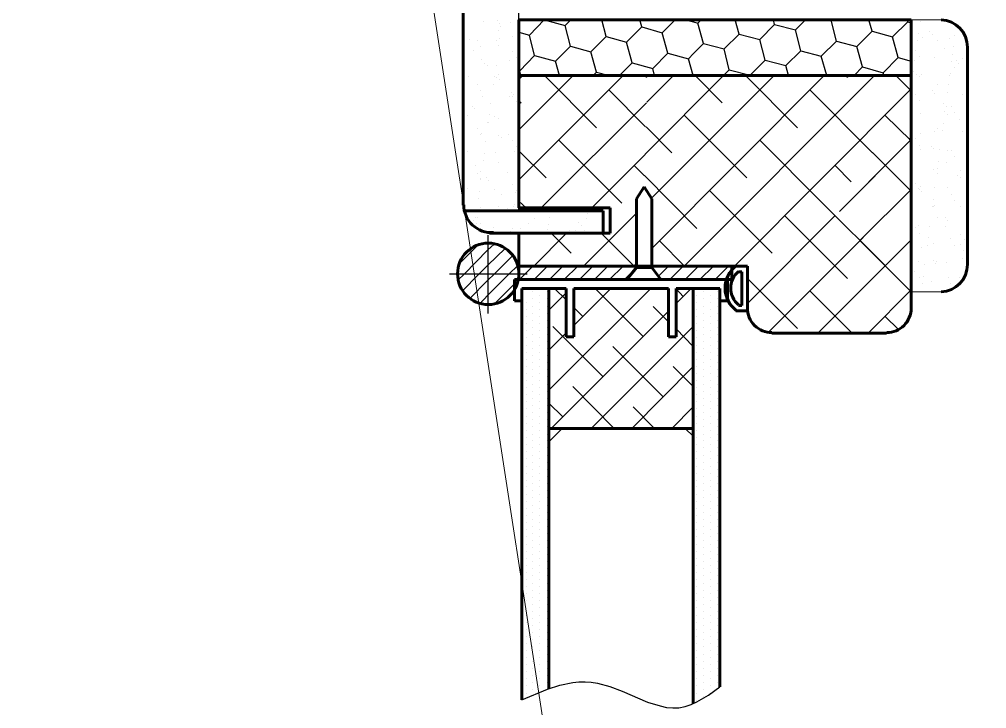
# Model space of a CAD drawing. Header units: millimetres. Extents: x -3689 to 3021565, y -698052 to -604547.
# Drawn here: x 2668530.7 to 2668617.2, y -675190.3 to -675128.7 of the extents above; entities that cross this region are included whole.
import ezdxf

# ---------------------------------------------------------------- set-up
doc = ezdxf.new("R2010")
doc.units = ezdxf.units.MM
doc.layers.get('0').update_dxf_attribs({"lineweight": 0})
doc.layers.add('PDF _0', color=7, linetype='Continuous')
doc.layers.add('PDF _Основные линии', color=7, linetype='Continuous')
doc.layers.add('ВК-текст К1', color=7, linetype='Continuous', lineweight=25)

msp = doc.modelspace()

# ---------------------------------------------------------------- linework, layer by layer
for p, q in [((2668613.1589, -675128.7491), (2668610.4776, -675128.7491)), ((2668613.1589, -675153.0508), (2668610.4776, -675153.0508))]:
    msp.add_line(p, q)
at = {"color": 5}
msp.add_lwpolyline([(2667738.7033, -674132.0473), (2669458.2851, -675699.2919), (2669312.8793, -674245.799), (2667580.6535, -675528.6645), (2668389.8685, -673974.059), (2668649.0702, -675655.0551)], dxfattribs=at)
at = {"layer": 'PDF _0', "lineweight": 25}
for p, q in [((2668575.4083, -675145.8156), (2668575.4083, -675106.7882)), ((2668570.5139, -675129.2173), (2668570.5139, -675129.2173)), ((2668572.2163, -675128.8768), (2668572.2163, -675128.8768)), ((2668573.4505, -675128.7917), (2668573.4505, -675128.7917)), ((2668573.6633, -675129.0471), (2668573.6633, -675129.0471)), ((2668573.791, -675129.345), (2668573.791, -675129.345)), ((2668574.6848, -675128.9619), (2668574.6848, -675128.9619)), ((2668576.3446, -675130.1111), (2668577.664, -675128.7491)), ((2668577.664, -675128.7491), (2668579.5366, -675129.2599)), ((2668577.664, -675128.7491), (2668577.664, -675128.7491)), ((2668579.5366, -675129.2599), (2668580.0473, -675128.7491)), ((2668580.0048, -675131.0899), (2668579.5366, -675129.2599)), ((2668583.1967, -675130.2387), (2668582.8137, -675128.7491)), ((2668585.0268, -675130.7495), (2668586.3887, -675129.3875)), ((2668586.3887, -675129.3875), (2668586.2185, -675128.7491)), ((2668586.3887, -675129.3875), (2668588.2188, -675129.8983)), ((2668588.2188, -675129.8983), (2668589.3679, -675128.7491)), ((2668590.3042, -675128.7491), (2668591.0278, -675128.9194)), ((2668591.0278, -675128.9194), (2668591.4108, -675129.0471)), ((2668591.4108, -675129.0471), (2668591.7087, -675128.7491)), ((2668591.9215, -675130.8771), (2668591.4108, -675129.0471)), ((2668595.1135, -675130.0259), (2668594.7305, -675128.7491)), ((2668596.9436, -675130.4941), (2668598.2629, -675129.1747)), ((2668598.2629, -675129.1747), (2668598.1778, -675128.7491)), ((2668598.2629, -675129.1747), (2668600.1356, -675129.6429)), ((2668600.1356, -675129.6429), (2668601.0293, -675128.7491)), ((2668603.0296, -675128.7491), (2668603.3276, -675128.7917)), ((2668603.3276, -675128.7917), (2668603.3701, -675128.7491)), ((2668603.7957, -675130.6643), (2668603.3276, -675128.7917)), ((2668606.9877, -675129.7706), (2668606.6898, -675128.7491)), ((2668608.8178, -675130.2813), (2668610.1797, -675128.9194)), ((2668610.1797, -675128.9194), (2668610.1371, -675128.7491)), ((2668610.1797, -675128.9194), (2668610.4776, -675129.0045)), ((2668611.2863, -675128.9194), (2668611.2863, -675128.9194)), ((2668570.4288, -675129.8983), (2668570.4288, -675129.8983)), ((2668573.6208, -675129.6855), (2668573.6208, -675129.6855)), ((2668574.8125, -675130.2813), (2668574.8125, -675130.2813)), ((2668575.4083, -675129.8557), (2668576.3446, -675130.1111)), ((2668576.8128, -675131.9411), (2668576.3446, -675130.1111)), ((2668581.8348, -675131.6006), (2668583.1967, -675130.2387)), ((2668583.1967, -675130.2387), (2668585.0268, -675130.7495)), ((2668588.7295, -675131.7283), (2668588.2188, -675129.8983)), ((2668593.7516, -675131.3453), (2668595.1135, -675130.0259)), ((2668595.1135, -675130.0259), (2668596.9436, -675130.4941)), ((2668600.6037, -675131.5155), (2668600.1356, -675129.6429)), ((2668605.6258, -675131.1325), (2668606.9877, -675129.7706)), ((2668606.9877, -675129.7706), (2668608.8178, -675130.2813)), ((2668609.3285, -675132.1114), (2668608.8178, -675130.2813)), ((2668611.116, -675129.9408), (2668611.116, -675129.9408)), ((2668611.4565, -675130.3239), (2668611.4565, -675130.3239)), ((2668612.1375, -675129.7706), (2668612.1375, -675129.7706)), ((2668612.3503, -675130.0259), (2668612.3503, -675130.0259)), ((2668614.3931, -675130.1111), (2668614.3931, -675130.1111)), ((2668570.9821, -675130.4941), (2668570.9821, -675130.4941)), ((2668571.663, -675130.5792), (2668571.663, -675130.5792)), ((2668572.0035, -675131.0899), (2668572.0035, -675131.0899)), ((2668573.408, -675130.5792), (2668573.408, -675130.5792)), ((2668573.5782, -675131.0474), (2668573.5782, -675131.0474)), ((2668573.6633, -675130.409), (2668573.6633, -675130.409)), ((2668578.6854, -675132.4518), (2668580.0048, -675131.0899)), ((2668580.0048, -675131.0899), (2668581.8348, -675131.6006)), ((2668585.5375, -675132.5795), (2668585.0268, -675130.7495)), ((2668591.0278, -675131.7709), (2668591.9215, -675130.8771)), ((2668591.9215, -675130.8771), (2668593.7516, -675131.3453)), ((2668597.4117, -675132.3667), (2668596.9436, -675130.4941)), ((2668602.4338, -675131.9837), (2668603.7957, -675130.6643)), ((2668603.7957, -675130.6643), (2668605.6258, -675131.1325)), ((2668606.1365, -675132.9626), (2668605.6258, -675131.1325)), ((2668611.0309, -675130.6218), (2668611.0309, -675130.6218)), ((2668612.8184, -675130.5792), (2668612.8184, -675130.5792)), ((2668613.925, -675130.409), (2668613.925, -675130.409)), ((2668614.2655, -675131.1325), (2668614.2655, -675131.1325)), ((2668571.3225, -675131.5155), (2668571.3225, -675131.5155)), ((2668574.855, -675131.6006), (2668574.855, -675131.6006)), ((2668575.4934, -675133.303), (2668576.8128, -675131.9411)), ((2668576.8128, -675131.9411), (2668578.6854, -675132.4518)), ((2668582.3456, -675133.4307), (2668581.8348, -675131.6006)), ((2668587.3676, -675133.0902), (2668588.7295, -675131.7283)), ((2668588.7295, -675131.7283), (2668590.5596, -675132.239)), ((2668590.5596, -675132.239), (2668591.0278, -675131.7709)), ((2668594.2198, -675133.2179), (2668593.7516, -675131.3453)), ((2668599.2844, -675132.8349), (2668600.6037, -675131.5155)), ((2668600.6037, -675131.5155), (2668602.4338, -675131.9837)), ((2668602.9445, -675133.7286), (2668602.4338, -675131.9837)), ((2668610.8607, -675131.473), (2668610.8607, -675131.473)), ((2668611.2011, -675132.0262), (2668611.2011, -675132.0262)), ((2668613.4994, -675131.3027), (2668613.4994, -675131.3027)), ((2668614.1803, -675131.8134), (2668614.1803, -675131.8134)), ((2668570.4288, -675132.5795), (2668570.4288, -675132.5795)), ((2668572.0886, -675132.2816), (2668572.0886, -675132.2816)), ((2668572.344, -675132.6221), (2668572.344, -675132.6221)), ((2668572.5568, -675132.8349), (2668572.5568, -675132.8349)), ((2668573.3654, -675132.7923), (2668573.3654, -675132.7923)), ((2668574.5571, -675132.3667), (2668574.5571, -675132.3667)), ((2668575.1955, -675132.1539), (2668575.1955, -675132.1539)), ((2668579.0259, -675133.7286), (2668578.6854, -675132.4518)), ((2668584.3884, -675133.7286), (2668585.5375, -675132.5795)), ((2668585.5375, -675132.5795), (2668587.3676, -675133.0902)), ((2668590.9852, -675133.7286), (2668590.5596, -675132.239)), ((2668596.0924, -675133.6861), (2668597.4117, -675132.3667)), ((2668597.4117, -675132.3667), (2668599.2844, -675132.8349)), ((2668599.4972, -675133.7286), (2668599.2844, -675132.8349)), ((2668607.9666, -675133.4733), (2668609.3285, -675132.1114)), ((2668609.3285, -675132.1114), (2668610.4776, -675132.4518)), ((2668610.8181, -675132.3667), (2668610.8181, -675132.3667)), ((2668612.6056, -675132.1114), (2668612.6056, -675132.1114)), ((2668614.0527, -675132.4944), (2668614.0527, -675132.4944)), ((2668614.5208, -675132.3667), (2668614.5208, -675132.3667)), ((2668614.7336, -675132.6221), (2668614.7336, -675132.6221)), ((2668615.0315, -675132.1965), (2668615.0315, -675132.1965)), ((2668573.6208, -675133.6435), (2668573.6208, -675133.6435)), ((2668575.4083, -675133.303), (2668575.4934, -675133.303)), ((2668575.4083, -675143.0493), (2668584.7289, -675133.7286)), ((2668575.4083, -675138.5805), (2668580.2601, -675133.7286)), ((2668575.4083, -675134.0691), (2668575.7488, -675133.7286)), ((2668575.4083, -675133.7286), (2668575.4083, -675145.5603)), ((2668575.5785, -675133.7286), (2668575.4934, -675133.303)), ((2668577.7065, -675133.7286), (2668582.3456, -675138.4102)), ((2668582.0476, -675133.7286), (2668582.3456, -675133.4307)), ((2668582.3456, -675133.4307), (2668583.4947, -675133.7286)), ((2668586.6867, -675140.751), (2668593.709, -675133.7286)), ((2668586.6867, -675133.7286), (2668586.8143, -675133.8989)), ((2668586.8569, -675136.112), (2668589.2402, -675133.7286)), ((2668587.2399, -675144.7091), (2668598.2204, -675133.7286)), ((2668587.2825, -675149.1779), (2668602.6892, -675133.7286)), ((2668587.5379, -675133.7286), (2668587.3676, -675133.0902)), ((2668590.1766, -675150.7526), (2668607.2005, -675133.7286)), ((2668591.1554, -675133.7286), (2668593.5814, -675136.1546)), ((2668593.709, -675133.7286), (2668594.2198, -675133.2179)), ((2668594.2198, -675133.2179), (2668596.0924, -675133.6861)), ((2668595.6668, -675133.7286), (2668600.3058, -675138.4102)), ((2668596.0924, -675133.7286), (2668596.0924, -675133.6861)), ((2668604.6469, -675133.7286), (2668604.7746, -675133.8989)), ((2668605.3704, -675133.7286), (2668606.1365, -675132.9626)), ((2668606.1365, -675132.9626), (2668607.9666, -675133.4733)), ((2668608.0517, -675133.7286), (2668607.9666, -675133.4733)), ((2668609.1157, -675133.7286), (2668610.5202, -675135.1331)), ((2668610.6904, -675133.3882), (2668610.6904, -675133.3882)), ((2668610.9883, -675133.601), (2668610.9883, -675133.601)), ((2668611.4139, -675133.6435), (2668611.4139, -675133.6435)), ((2668613.8824, -675133.7286), (2668613.8824, -675133.7286)), ((2668613.9675, -675133.5158), (2668613.9675, -675133.5158)), ((2668614.3931, -675133.0477), (2668614.3931, -675133.0477)), ((2668570.9395, -675133.8138), (2668570.9395, -675133.8138)), ((2668571.663, -675134.5373), (2668571.663, -675134.5373)), ((2668573.1101, -675134.4947), (2668573.1101, -675134.4947)), ((2668573.1952, -675133.8138), (2668573.1952, -675133.8138)), ((2668573.3654, -675133.8989), (2668573.3654, -675133.8989)), ((2668573.7059, -675134.1117), (2668573.7059, -675134.1117)), ((2668610.6053, -675134.0266), (2668610.6053, -675134.0266)), ((2668611.2011, -675133.8563), (2668611.2011, -675133.8563)), ((2668612.8184, -675134.5373), (2668612.8184, -675134.5373)), ((2668613.7973, -675134.5373), (2668613.7973, -675134.5373)), ((2668572.0035, -675135.048), (2668572.0035, -675135.048)), ((2668574.7273, -675135.2182), (2668574.7273, -675135.2182)), ((2668574.9401, -675135.431), (2668574.9401, -675135.431)), ((2668583.4521, -675135.0054), (2668586.7292, -675138.3251)), ((2668594.6879, -675150.7526), (2668610.5202, -675134.8778)), ((2668601.4124, -675135.0054), (2668607.0303, -675140.6233)), ((2668610.8607, -675135.431), (2668610.8607, -675135.431)), ((2668612.3928, -675135.0906), (2668612.3928, -675135.0906)), ((2668612.6056, -675135.3459), (2668612.6056, -675135.3459)), ((2668613.7122, -675135.2182), (2668613.7122, -675135.2182)), ((2668615.0741, -675135.431), (2668615.0741, -675135.431)), ((2668572.1312, -675135.5587), (2668572.1312, -675135.5587)), ((2668572.8973, -675136.1971), (2668572.8973, -675136.1971)), ((2668574.5571, -675135.6438), (2668574.5571, -675135.6438)), ((2668574.855, -675135.5587), (2668574.855, -675135.5587)), ((2668575.1955, -675136.0694), (2668575.1955, -675136.0694)), ((2668575.4083, -675135.9843), (2668575.6211, -675136.1546)), ((2668577.4086, -675145.5603), (2668586.8143, -675136.1546)), ((2668611.2011, -675135.9843), (2668611.2011, -675135.9843)), ((2668613.3717, -675136.1971), (2668613.3717, -675136.1971)), ((2668570.4288, -675136.5376), (2668570.4288, -675136.5376)), ((2668571.2374, -675136.4525), (2668571.2374, -675136.4525)), ((2668571.4502, -675136.6653), (2668571.4502, -675136.6653)), ((2668572.7696, -675137.2186), (2668572.7696, -675137.2186)), ((2668611.2863, -675137.0909), (2668611.2863, -675137.0909)), ((2668613.4994, -675136.9206), (2668613.4994, -675136.9206)), ((2668613.6271, -675136.4525), (2668613.6271, -675136.4525)), ((2668613.7547, -675137.176), (2668613.7547, -675137.176)), ((2668614.0527, -675136.4525), (2668614.0527, -675136.4525)), ((2668614.3931, -675137.0058), (2668614.3931, -675137.0058)), ((2668570.8118, -675137.2611), (2668570.8118, -675137.2611)), ((2668572.5993, -675137.9421), (2668572.5993, -675137.9421)), ((2668572.6845, -675137.8995), (2668572.6845, -675137.8995)), ((2668573.2377, -675137.3462), (2668573.2377, -675137.3462)), ((2668573.6208, -675137.559), (2668573.6208, -675137.559)), ((2668590.1766, -675137.2611), (2668595.7945, -675142.879)), ((2668608.1368, -675137.2611), (2668610.4776, -675139.5593)), ((2668613.3717, -675137.9846), (2668613.3717, -675137.9846)), ((2668614.7762, -675137.6867), (2668614.7762, -675137.6867)), ((2668571.663, -675138.4953), (2668571.663, -675138.4953)), ((2668572.0886, -675138.8784), (2668572.0886, -675138.8784)), ((2668574.5145, -675138.9635), (2668574.5145, -675138.9635)), ((2668586.7718, -675138.3251), (2668589.07, -675140.6233)), ((2668611.2863, -675138.9209), (2668611.2863, -675138.9209)), ((2668612.5631, -675138.7081), (2668612.5631, -675138.7081)), ((2668612.8184, -675138.4953), (2668612.8184, -675138.4953)), ((2668613.2866, -675138.623), (2668613.2866, -675138.623)), ((2668615.0315, -675138.7507), (2668615.0315, -675138.7507)), ((2668572.0035, -675139.0061), (2668572.0035, -675139.0061)), ((2668572.4291, -675139.6019), (2668572.4291, -675139.6019)), ((2668573.6208, -675139.0486), (2668573.6208, -675139.0486)), ((2668573.8336, -675139.2614), (2668573.8336, -675139.2614)), ((2668574.855, -675139.5168), (2668574.855, -675139.5168)), ((2668578.9833, -675139.5168), (2668584.6012, -675145.1347)), ((2668596.9436, -675139.5168), (2668602.5615, -675145.1347)), ((2668604.0724, -675145.8795), (2668610.4776, -675139.4317)), ((2668606.6898, -675143.2195), (2668610.4776, -675139.4317)), ((2668610.2631, -675139.3448), (2668610.3907, -675139.515)), ((2668610.8607, -675139.3891), (2668610.8607, -675139.3891)), ((2668570.4288, -675140.4957), (2668570.4288, -675140.4957)), ((2668570.8118, -675140.4957), (2668570.8118, -675140.4957)), ((2668572.3014, -675140.6659), (2668572.3014, -675140.6659)), ((2668573.2803, -675140.5808), (2668573.2803, -675140.5808)), ((2668574.9827, -675140.5382), (2668574.9827, -675140.5382)), ((2668575.1955, -675140.0275), (2668575.1955, -675140.0275)), ((2668575.4083, -675140.4531), (2668577.8342, -675142.879)), ((2668607.0285, -675140.6216), (2668610.3925, -675143.9856)), ((2668611.2011, -675139.9424), (2668611.2011, -675139.9424)), ((2668611.3288, -675140.3254), (2668611.3288, -675140.3254)), ((2668612.2651, -675140.0275), (2668612.2651, -675140.0275)), ((2668612.4779, -675140.2403), (2668612.4779, -675140.2403)), ((2668613.0312, -675140.368), (2668613.0312, -675140.368)), ((2668613.7547, -675140.4105), (2668613.7547, -675140.4105)), ((2668614.0527, -675140.4105), (2668614.0527, -675140.4105)), ((2668572.2163, -675141.3043), (2668572.2163, -675141.3043)), ((2668573.6208, -675141.5171), (2668573.6208, -675141.5171)), ((2668581.92, -675145.5603), (2668586.6867, -675140.7936)), ((2668612.9035, -675141.3894), (2668612.9035, -675141.3894)), ((2668613.6696, -675141.5171), (2668613.6696, -675141.5171)), ((2668614.3931, -675140.9638), (2668614.3931, -675140.9638)), ((2668571.4928, -675141.7299), (2668571.4928, -675141.7299)), ((2668571.9609, -675142.2832), (2668571.9609, -675142.2832)), ((2668574.3869, -675142.3683), (2668574.3869, -675142.3683)), ((2668585.7078, -675141.7725), (2668586.6015, -675142.6662)), ((2668603.668, -675141.7725), (2668605.1151, -675143.2195)), ((2668612.4354, -675142.1129), (2668612.4354, -675142.1129)), ((2668612.8184, -675142.0278), (2668612.8184, -675142.0278)), ((2668614.9038, -675142.1981), (2668614.9038, -675142.1981)), ((2668571.663, -675142.4534), (2668571.663, -675142.4534)), ((2668572.0035, -675142.9641), (2668572.0035, -675142.9641)), ((2668572.0035, -675143.0493), (2668572.0035, -675143.0493)), ((2668572.4717, -675142.8365), (2668572.4717, -675142.8365)), ((2668572.727, -675143.0918), (2668572.727, -675143.0918)), ((2668575.3657, -675142.496), (2668575.3657, -675142.496)), ((2668586.6441, -675142.6662), (2668591.3257, -675147.3904)), ((2668612.8184, -675142.4534), (2668612.8184, -675142.4534)), ((2668614.6485, -675142.6237), (2668614.6485, -675142.6237)), ((2668614.8613, -675142.879), (2668614.8613, -675142.879)), ((2668570.7693, -675143.8153), (2668570.7693, -675143.8153)), ((2668571.8758, -675144.0707), (2668571.8758, -675144.0707)), ((2668573.2377, -675143.9005), (2668573.2377, -675143.9005)), ((2668574.855, -675143.4749), (2668574.855, -675143.4749)), ((2668575.1955, -675143.9856), (2668575.1955, -675143.9856)), ((2668575.4083, -675143.8153), (2668575.4083, -675145.8156)), ((2668592.4322, -675143.9856), (2668598.0501, -675149.6035)), ((2668605.9024, -675148.4756), (2668610.4776, -675143.9005)), ((2668610.8607, -675143.3472), (2668610.8607, -675143.3472)), ((2668611.1586, -675143.8579), (2668611.1586, -675143.8579)), ((2668611.2011, -675143.9005), (2668611.2011, -675143.9005)), ((2668611.2863, -675143.6451), (2668611.2863, -675143.6451)), ((2668611.3714, -675144.0707), (2668611.3714, -675144.0707)), ((2668612.6056, -675143.7728), (2668612.6056, -675143.7728)), ((2668613.7122, -675143.7302), (2668613.7122, -675143.7302)), ((2668571.7907, -675144.7091), (2668571.7907, -675144.7091)), ((2668573.8761, -675144.3686), (2668573.8761, -675144.3686)), ((2668575.1104, -675144.1984), (2668575.1104, -675144.1984)), ((2668575.4083, -675144.9644), (2668576.0467, -675145.5603)), ((2668612.4779, -675144.7942), (2668612.4779, -675144.7942)), ((2668614.0527, -675144.3686), (2668614.0527, -675144.3686)), ((2668614.3931, -675144.9219), (2668614.3931, -675144.9219)), ((2668571.9609, -675145.5603), (2668571.9609, -675145.5603)), ((2668573.6208, -675145.4752), (2668573.6208, -675145.4752)), ((2668574.4294, -675145.6454), (2668574.4294, -675145.6454)), ((2668574.8976, -675145.4752), (2668574.8976, -675145.4752)), ((2668574.9827, -675145.2198), (2668574.9827, -675145.2198)), ((2668575.1104, -675145.688), (2668575.1104, -675145.688)), ((2668575.4083, -675145.5603), (2668583.5798, -675145.5603)), ((2668575.4083, -675145.5603), (2668579.1536, -675145.5603)), ((2668581.7497, -675145.8582), (2668581.7497, -675145.8582)), ((2668602.5597, -675145.1329), (2668608.1776, -675150.7508)), ((2668612.3928, -675145.4752), (2668612.3928, -675145.4752)), ((2668612.4779, -675145.39), (2668612.4779, -675145.39)), ((2668612.5205, -675145.3475), (2668612.5205, -675145.3475)), ((2668614.9038, -675145.4326), (2668614.9038, -675145.4326)), ((2668571.3651, -675146.6668), (2668571.3651, -675146.6668)), ((2668571.5353, -675146.454), (2668571.5353, -675146.454)), ((2668571.663, -675146.4115), (2668571.663, -675146.4115)), ((2668574.8976, -675145.9008), (2668574.8976, -675145.9008)), ((2668576.7702, -675146.4966), (2668576.7702, -675146.4966)), ((2668578.1321, -675146.4115), (2668578.1321, -675146.4115)), ((2668581.1964, -675150.7526), (2668585.9206, -675146.0284)), ((2668581.4092, -675146.5392), (2668581.4092, -675146.5392)), ((2668581.5369, -675146.0284), (2668581.5369, -675146.0284)), ((2668595.837, -675154.1148), (2668603.6255, -675146.2838)), ((2668599.1567, -675146.2412), (2668604.7746, -675151.8591)), ((2668612.8184, -675146.4115), (2668612.8184, -675146.4115)), ((2668613.5419, -675146.454), (2668613.5419, -675146.454)), ((2668613.7547, -675146.6668), (2668613.7547, -675146.6668)), ((2668571.5779, -675146.9222), (2668571.5779, -675146.9222)), ((2668572.0035, -675146.9222), (2668572.0035, -675146.9222)), ((2668573.1101, -675147.3478), (2668573.1101, -675147.3478)), ((2668574.8125, -675147.4329), (2668574.8125, -675147.4329)), ((2668575.536, -675147.4329), (2668575.536, -675147.4329)), ((2668576.2595, -675146.9648), (2668576.2595, -675146.9648)), ((2668578.0044, -675147.518), (2668578.0044, -675147.518)), ((2668578.047, -675147.0499), (2668578.047, -675147.0499)), ((2668579.9622, -675147.5606), (2668579.9622, -675147.5606)), ((2668580.4304, -675147.6032), (2668580.4304, -675147.6032)), ((2668580.7708, -675146.8371), (2668580.7708, -675146.8371)), ((2668580.9836, -675147.0924), (2668580.9836, -675147.0924)), ((2668581.2816, -675147.5606), (2668581.2816, -675147.5606)), ((2668610.8607, -675147.3052), (2668610.8607, -675147.3052)), ((2668611.1586, -675147.0924), (2668611.1586, -675147.0924)), ((2668612.1375, -675147.1776), (2668612.1375, -675147.1776)), ((2668613.5845, -675147.1776), (2668613.5845, -675147.1776)), ((2668572.6419, -675147.9862), (2668572.6419, -675155.0086)), ((2668574.6848, -675147.6457), (2668574.6848, -675147.6457)), ((2668576.7276, -675150.7526), (2668579.6643, -675147.816)), ((2668578.3024, -675147.816), (2668580.0899, -675149.6035)), ((2668582.7711, -675147.816), (2668585.7078, -675150.7526)), ((2668582.8988, -675147.6457), (2668582.8988, -675147.6457)), ((2668597.6671, -675156.711), (2668606.1791, -675148.199)), ((2668602.1359, -675156.7535), (2668610.4776, -675148.4118)), ((2668611.2011, -675147.8585), (2668611.2011, -675147.8585)), ((2668612.0098, -675148.2416), (2668612.0098, -675148.2416)), ((2668614.0101, -675148.3267), (2668614.0101, -675148.3267)), ((2668614.9038, -675147.9436), (2668614.9038, -675147.9436)), ((2668615.2869, -675148.3692), (2668615.2869, -675148.3692)), ((2668570.0457, -675150.5823), (2668571.7481, -675148.88)), ((2668570.5139, -675151.4761), (2668572.6419, -675149.3056)), ((2668572.6419, -675149.3056), (2668573.1952, -675148.7948)), ((2668572.6419, -675150.6675), (2668574.1741, -675149.1779)), ((2668587.9635, -675148.4969), (2668590.2191, -675150.7526)), ((2668605.9237, -675148.4969), (2668610.4776, -675153.0508)), ((2668611.4139, -675149.1353), (2668611.4139, -675149.1353)), ((2668611.9247, -675148.88), (2668611.9247, -675148.88)), ((2668612.4354, -675148.7097), (2668612.4354, -675148.7097)), ((2668614.3506, -675148.88), (2668614.3506, -675148.88)), ((2668614.8613, -675148.7948), (2668614.8613, -675148.7948)), ((2668573.1952, -675151.4761), (2668574.855, -675149.8163)), ((2668615.0741, -675150.0716), (2668615.0741, -675150.0716)), ((2668615.1592, -675149.3907), (2668615.1592, -675149.3907)), ((2668571.8333, -675151.4761), (2668572.6419, -675150.6675)), ((2668574.5145, -675151.4761), (2668575.3232, -675150.71)), ((2668575.4509, -675151.9443), (2668576.6425, -675150.7526)), ((2668576.7276, -675150.7526), (2668576.7276, -675150.7526)), ((2668576.7702, -675151.9443), (2668577.9619, -675150.7526)), ((2668578.1321, -675151.9443), (2668579.3238, -675150.7526)), ((2668579.4515, -675151.9443), (2668580.6857, -675150.7526)), ((2668580.8134, -675151.9443), (2668582.0051, -675150.7526)), ((2668582.1753, -675151.9443), (2668583.367, -675150.7526)), ((2668583.4947, -675151.9443), (2668584.7289, -675150.7526)), ((2668584.8566, -675151.9443), (2668585.9206, -675150.8803)), ((2668585.7078, -675150.7526), (2668585.9206, -675150.5398)), ((2668587.2825, -675150.8803), (2668587.4102, -675150.7526)), ((2668587.8783, -675151.6463), (2668588.7721, -675150.7526)), ((2668588.8998, -675151.9443), (2668590.0914, -675150.7526)), ((2668590.2617, -675151.9443), (2668591.4534, -675150.7526)), ((2668591.581, -675151.9443), (2668592.8153, -675150.7526)), ((2668592.943, -675151.9443), (2668594.1346, -675150.7526)), ((2668594.6879, -675150.7526), (2668594.6879, -675150.7526)), ((2668611.1586, -675150.327), (2668611.1586, -675150.327)), ((2668611.7119, -675150.6249), (2668611.7119, -675150.6249)), ((2668612.4354, -675150.2419), (2668612.4354, -675150.2419)), ((2668612.6482, -675150.4972), (2668612.6482, -675150.4972)), ((2668612.7759, -675150.3696), (2668612.7759, -675150.3696)), ((2668613.6271, -675150.4121), (2668613.6271, -675150.4121)), ((2668576.1318, -675151.4761), (2668569.1946, -675151.4761)), ((2668569.9606, -675152.0294), (2668570.5139, -675151.4761)), ((2668570.3437, -675153.0083), (2668571.8333, -675151.4761)), ((2668572.6419, -675153.3487), (2668574.5145, -675151.4761)), ((2668572.6419, -675152.0294), (2668573.1952, -675151.4761)), ((2668575.6637, -675151.9443), (2668594.0495, -675151.9443)), ((2668594.0495, -675151.9443), (2668575.6637, -675151.9443)), ((2668594.3049, -675151.9443), (2668594.4326, -675151.8166)), ((2668595.837, -675151.8591), (2668600.3058, -675156.3279)), ((2668610.8181, -675151.2633), (2668610.8181, -675151.2633)), ((2668611.2011, -675151.774), (2668611.2011, -675151.774)), ((2668611.5416, -675151.6463), (2668611.5416, -675151.6463)), ((2668613.7973, -675151.774), (2668613.7973, -675151.774)), ((2668614.8187, -675151.774), (2668614.8187, -675151.774)), ((2668570.9821, -675153.6892), (2668572.6419, -675152.0294)), ((2668573.1526, -675154.1999), (2668575.3657, -675151.9868)), ((2668587.1974, -675152.7529), (2668578.0896, -675161.8607)), ((2668579.6217, -675153.7743), (2668578.6003, -675152.7529)), ((2668583.6223, -675152.7529), (2668580.3027, -675156.0726)), ((2668586.5164, -675157.0514), (2668582.2179, -675152.7529)), ((2668590.815, -675152.7529), (2668589.453, -675154.1148)), ((2668590.0914, -675153.4764), (2668589.453, -675152.7955)), ((2668611.4565, -675152.2847), (2668611.4565, -675152.2847)), ((2668612.3077, -675152.1145), (2668612.3077, -675152.1145)), ((2668614.0101, -675152.2847), (2668614.0101, -675152.2847)), ((2668614.7336, -675152.1996), (2668614.7336, -675152.1996)), ((2668571.8758, -675154.1574), (2668572.6419, -675153.3487)), ((2668576.6425, -675153.0508), (2668576.6425, -675153.0508)), ((2668577.2809, -675153.3913), (2668577.2809, -675153.3913)), ((2668577.9193, -675153.0508), (2668577.9193, -675153.0508)), ((2668579.6217, -675153.1359), (2668578.0896, -675154.7107)), ((2668591.2831, -675153.3913), (2668591.2831, -675153.3913)), ((2668591.9215, -675153.0508), (2668591.9215, -675153.0508)), ((2668592.5174, -675153.3913), (2668592.5174, -675153.3913)), ((2668593.1558, -675153.0508), (2668593.1558, -675153.0508)), ((2668601.4124, -675152.9657), (2668605.2002, -675156.7535)), ((2668606.6472, -675156.7535), (2668610.4776, -675152.8806)), ((2668576.0467, -675154.0297), (2668576.0467, -675154.0297)), ((2668576.6425, -675153.6892), (2668576.6425, -675153.6892)), ((2668576.6425, -675154.3276), (2668576.6425, -675154.3276)), ((2668577.2809, -675154.0297), (2668577.2809, -675154.0297)), ((2668577.9193, -675153.6892), (2668577.9193, -675153.6892)), ((2668577.9193, -675154.3276), (2668577.9193, -675154.3276)), ((2668581.1113, -675155.2639), (2668580.3027, -675154.4553)), ((2668588.7721, -675155.7321), (2668587.4102, -675154.3702)), ((2668591.2831, -675154.0297), (2668591.2831, -675154.0297)), ((2668591.9215, -675153.6892), (2668591.9215, -675153.6892)), ((2668591.9215, -675154.3276), (2668591.9215, -675154.3276)), ((2668592.5174, -675154.0297), (2668592.5174, -675154.0297)), ((2668593.1558, -675153.6892), (2668593.1558, -675153.6892)), ((2668593.1558, -675154.3276), (2668593.1558, -675154.3276)), ((2668576.0467, -675154.6255), (2668576.0467, -675154.6255)), ((2668576.0467, -675155.2639), (2668576.0467, -675155.2639)), ((2668576.6425, -675154.966), (2668576.6425, -675154.966)), ((2668577.2809, -675154.6255), (2668577.2809, -675154.6255)), ((2668577.2809, -675155.2639), (2668577.2809, -675155.2639)), ((2668577.9193, -675154.966), (2668577.9193, -675154.966)), ((2668588.7721, -675154.7958), (2668578.3024, -675165.2655)), ((2668591.2831, -675154.6255), (2668591.2831, -675154.6255)), ((2668591.2831, -675155.2639), (2668591.2831, -675155.2639)), ((2668591.9215, -675154.966), (2668591.9215, -675154.966)), ((2668592.5174, -675154.6255), (2668592.5174, -675154.6255)), ((2668592.5174, -675155.2639), (2668592.5174, -675155.2639)), ((2668593.1558, -675154.966), (2668593.1558, -675154.966)), ((2668608.1368, -675155.2214), (2668609.3711, -675156.4556)), ((2668576.0467, -675155.9023), (2668576.0467, -675155.9023)), ((2668576.6425, -675155.6044), (2668576.6425, -675155.6044)), ((2668576.6425, -675156.2428), (2668576.6425, -675156.2428)), ((2668577.2809, -675155.9023), (2668577.2809, -675155.9023)), ((2668577.9193, -675155.6044), (2668577.9193, -675155.6044)), ((2668577.9193, -675156.2428), (2668577.9193, -675156.2428)), ((2668582.8988, -675160.6265), (2668578.43, -675156.1577)), ((2668590.9852, -675156.1577), (2668581.8774, -675165.2655)), ((2668591.2831, -675155.9023), (2668591.2831, -675155.9023)), ((2668591.9215, -675155.6044), (2668591.9215, -675155.6044)), ((2668591.9215, -675156.2428), (2668591.9215, -675156.2428)), ((2668592.5174, -675155.9023), (2668592.5174, -675155.9023)), ((2668593.1558, -675155.6044), (2668593.1558, -675155.6044)), ((2668593.1558, -675156.2428), (2668593.1558, -675156.2428)), ((2668576.0467, -675156.5407), (2668576.0467, -675156.5407)), ((2668576.6425, -675156.8812), (2668576.6425, -675156.8812)), ((2668577.2809, -675156.5407), (2668577.2809, -675156.5407)), ((2668577.9193, -675156.8812), (2668577.9193, -675156.8812)), ((2668579.6217, -675156.711), (2668578.0896, -675158.2857)), ((2668590.9852, -675157.9452), (2668589.453, -675156.3705)), ((2668591.2831, -675156.5407), (2668591.2831, -675156.5407)), ((2668591.9215, -675156.8812), (2668591.9215, -675156.8812)), ((2668592.5174, -675156.5407), (2668592.5174, -675156.5407)), ((2668593.1558, -675156.8812), (2668593.1558, -675156.8812)), ((2668576.0467, -675157.1791), (2668576.0467, -675157.1791)), ((2668576.0467, -675157.8175), (2668576.0467, -675157.8175)), ((2668576.6425, -675157.5196), (2668576.6425, -675157.5196)), ((2668577.2809, -675157.1791), (2668577.2809, -675157.1791)), ((2668577.2809, -675157.8175), (2668577.2809, -675157.8175)), ((2668577.9193, -675157.5196), (2668577.9193, -675157.5196)), ((2668588.3039, -675162.4566), (2668583.7926, -675157.9452)), ((2668591.2831, -675157.1791), (2668591.2831, -675157.1791)), ((2668591.2831, -675157.8175), (2668591.2831, -675157.8175)), ((2668591.9215, -675157.5196), (2668591.9215, -675157.5196)), ((2668592.5174, -675157.1791), (2668592.5174, -675157.1791)), ((2668592.5174, -675157.8175), (2668592.5174, -675157.8175)), ((2668593.1558, -675157.5196), (2668593.1558, -675157.5196)), ((2668576.0467, -675158.4559), (2668576.0467, -675158.4559)), ((2668576.6425, -675158.1154), (2668576.6425, -675158.1154)), ((2668576.6425, -675158.7538), (2668576.6425, -675158.7538)), ((2668577.2809, -675158.4559), (2668577.2809, -675158.4559)), ((2668577.9193, -675158.1154), (2668577.9193, -675158.1154)), ((2668577.9193, -675158.7538), (2668577.9193, -675158.7538)), ((2668591.2831, -675158.4559), (2668591.2831, -675158.4559)), ((2668591.9215, -675158.1154), (2668591.9215, -675158.1154)), ((2668591.9215, -675158.7538), (2668591.9215, -675158.7538)), ((2668592.5174, -675158.4559), (2668592.5174, -675158.4559)), ((2668593.1558, -675158.1154), (2668593.1558, -675158.1154)), ((2668593.1558, -675158.7538), (2668593.1558, -675158.7538)), ((2668576.0467, -675159.0943), (2668576.0467, -675159.0943)), ((2668576.0467, -675159.7327), (2668576.0467, -675159.7327)), ((2668576.6425, -675159.3922), (2668576.6425, -675159.3922)), ((2668577.2809, -675159.0943), (2668577.2809, -675159.0943)), ((2668577.2809, -675159.7327), (2668577.2809, -675159.7327)), ((2668577.9193, -675159.3922), (2668577.9193, -675159.3922)), ((2668590.9852, -675159.7327), (2668585.495, -675165.2655)), ((2668590.9852, -675161.5202), (2668589.1977, -675159.7327)), ((2668591.2831, -675159.0943), (2668591.2831, -675159.0943)), ((2668591.2831, -675159.7327), (2668591.2831, -675159.7327)), ((2668591.9215, -675159.3922), (2668591.9215, -675159.3922)), ((2668592.5174, -675159.0943), (2668592.5174, -675159.0943)), ((2668592.5174, -675159.7327), (2668592.5174, -675159.7327)), ((2668593.1558, -675159.3922), (2668593.1558, -675159.3922)), ((2668576.0467, -675160.3711), (2668576.0467, -675160.3711)), ((2668576.6425, -675160.0306), (2668576.6425, -675160.0306)), ((2668577.2809, -675160.3711), (2668577.2809, -675160.3711)), ((2668577.9193, -675160.0306), (2668577.9193, -675160.0306)), ((2668591.2831, -675160.3711), (2668591.2831, -675160.3711)), ((2668591.9215, -675160.0306), (2668591.9215, -675160.0306)), ((2668592.5174, -675160.3711), (2668592.5174, -675160.3711)), ((2668593.1558, -675160.0306), (2668593.1558, -675160.0306)), ((2668576.0467, -675161.0095), (2668576.0467, -675161.0095)), ((2668576.6425, -675160.669), (2668576.6425, -675160.669)), ((2668576.6425, -675161.3074), (2668576.6425, -675161.3074)), ((2668577.2809, -675161.0095), (2668577.2809, -675161.0095)), ((2668577.9193, -675160.669), (2668577.9193, -675160.669)), ((2668577.9193, -675161.3074), (2668577.9193, -675161.3074)), ((2668591.2831, -675161.0095), (2668591.2831, -675161.0095)), ((2668591.9215, -675160.669), (2668591.9215, -675160.669)), ((2668591.9215, -675161.3074), (2668591.9215, -675161.3074)), ((2668592.5174, -675161.0095), (2668592.5174, -675161.0095)), ((2668593.1558, -675160.669), (2668593.1558, -675160.669)), ((2668593.1558, -675161.3074), (2668593.1558, -675161.3074)), ((2668576.0467, -675161.6479), (2668576.0467, -675161.6479)), ((2668576.0467, -675162.2438), (2668576.0467, -675162.2438)), ((2668576.6425, -675161.9458), (2668576.6425, -675161.9458)), ((2668577.2809, -675161.6479), (2668577.2809, -675161.6479)), ((2668577.2809, -675162.2438), (2668577.2809, -675162.2438)), ((2668577.9193, -675161.9458), (2668577.9193, -675161.9458)), ((2668583.9203, -675165.2655), (2668580.2176, -675161.5202)), ((2668591.2831, -675161.6479), (2668591.2831, -675161.6479)), ((2668591.2831, -675162.2438), (2668591.2831, -675162.2438)), ((2668591.9215, -675161.9458), (2668591.9215, -675161.9458)), ((2668592.5174, -675161.6479), (2668592.5174, -675161.6479)), ((2668592.5174, -675162.2438), (2668592.5174, -675162.2438)), ((2668593.1558, -675161.9458), (2668593.1558, -675161.9458)), ((2668576.0467, -675162.8822), (2668576.0467, -675162.8822)), ((2668576.6425, -675162.5842), (2668576.6425, -675162.5842)), ((2668577.2809, -675162.8822), (2668577.2809, -675162.8822)), ((2668577.9193, -675162.5842), (2668577.9193, -675162.5842)), ((2668579.3238, -675164.2441), (2668578.0896, -675163.0098)), ((2668591.2831, -675162.8822), (2668591.2831, -675162.8822)), ((2668591.9215, -675162.5842), (2668591.9215, -675162.5842)), ((2668592.5174, -675162.8822), (2668592.5174, -675162.8822)), ((2668593.1558, -675162.5842), (2668593.1558, -675162.5842)), ((2668576.0467, -675163.5205), (2668576.0467, -675163.5205)), ((2668576.6425, -675163.2226), (2668576.6425, -675163.2226)), ((2668576.6425, -675163.861), (2668576.6425, -675163.861)), ((2668577.2809, -675163.5205), (2668577.2809, -675163.5205)), ((2668577.9193, -675163.2226), (2668577.9193, -675163.2226)), ((2668577.9193, -675163.861), (2668577.9193, -675163.861)), ((2668587.5379, -675165.2655), (2668585.6227, -675163.3503)), ((2668590.9852, -675163.3503), (2668589.07, -675165.2655)), ((2668591.2831, -675163.5205), (2668591.2831, -675163.5205)), ((2668591.9215, -675163.2226), (2668591.9215, -675163.2226)), ((2668591.9215, -675163.861), (2668591.9215, -675163.861)), ((2668592.5174, -675163.5205), (2668592.5174, -675163.5205)), ((2668593.1558, -675163.2226), (2668593.1558, -675163.2226)), ((2668593.1558, -675163.861), (2668593.1558, -675163.861)), ((2668576.0467, -675164.1589), (2668576.0467, -675164.1589)), ((2668576.0467, -675164.7973), (2668576.0467, -675164.7973)), ((2668576.6425, -675164.4994), (2668576.6425, -675164.4994)), ((2668577.2809, -675164.1589), (2668577.2809, -675164.1589)), ((2668577.2809, -675164.7973), (2668577.2809, -675164.7973)), ((2668577.9193, -675164.4994), (2668577.9193, -675164.4994)), ((2668591.2831, -675164.1589), (2668591.2831, -675164.1589)), ((2668591.2831, -675164.7973), (2668591.2831, -675164.7973)), ((2668591.9215, -675164.4994), (2668591.9215, -675164.4994)), ((2668592.5174, -675164.1589), (2668592.5174, -675164.1589)), ((2668592.5174, -675164.7973), (2668592.5174, -675164.7973)), ((2668593.1558, -675164.4994), (2668593.1558, -675164.4994)), ((2668576.0467, -675165.4357), (2668576.0467, -675165.4357)), ((2668576.6425, -675165.1378), (2668576.6425, -675165.1378)), ((2668576.6425, -675165.7762), (2668576.6425, -675165.7762)), ((2668577.2809, -675165.4357), (2668577.2809, -675165.4357)), ((2668577.9193, -675165.1378), (2668577.9193, -675165.1378)), ((2668577.9193, -675165.7762), (2668577.9193, -675165.7762)), ((2668579.2812, -675165.2655), (2668578.0896, -675166.4572)), ((2668590.9852, -675165.9465), (2668590.2617, -675165.2655)), ((2668591.2831, -675165.4357), (2668591.2831, -675165.4357)), ((2668591.9215, -675165.1378), (2668591.9215, -675165.1378)), ((2668591.9215, -675165.7762), (2668591.9215, -675165.7762)), ((2668592.5174, -675165.4357), (2668592.5174, -675165.4357)), ((2668593.1558, -675165.1378), (2668593.1558, -675165.1378)), ((2668593.1558, -675165.7762), (2668593.1558, -675165.7762)), ((2668576.0467, -675166.0741), (2668576.0467, -675166.0741)), ((2668576.6425, -675166.3721), (2668576.6425, -675166.3721)), ((2668577.2809, -675166.0741), (2668577.2809, -675166.0741)), ((2668577.9193, -675166.3721), (2668577.9193, -675166.3721)), ((2668591.2831, -675166.0741), (2668591.2831, -675166.0741)), ((2668591.9215, -675166.3721), (2668591.9215, -675166.3721)), ((2668592.5174, -675166.0741), (2668592.5174, -675166.0741)), ((2668593.1558, -675166.3721), (2668593.1558, -675166.3721)), ((2668576.0467, -675166.7125), (2668576.0467, -675166.7125)), ((2668576.0467, -675167.3509), (2668576.0467, -675167.3509)), ((2668576.6425, -675167.0105), (2668576.6425, -675167.0105)), ((2668577.2809, -675166.7125), (2668577.2809, -675166.7125)), ((2668577.2809, -675167.3509), (2668577.2809, -675167.3509)), ((2668577.9193, -675167.0105), (2668577.9193, -675167.0105)), ((2668591.2831, -675166.7125), (2668591.2831, -675166.7125)), ((2668591.2831, -675167.3509), (2668591.2831, -675167.3509)), ((2668591.9215, -675167.0105), (2668591.9215, -675167.0105)), ((2668592.5174, -675166.7125), (2668592.5174, -675166.7125)), ((2668592.5174, -675167.3509), (2668592.5174, -675167.3509)), ((2668593.1558, -675167.0105), (2668593.1558, -675167.0105)), ((2668576.0467, -675167.9893), (2668576.0467, -675167.9893)), ((2668576.6425, -675167.6489), (2668576.6425, -675167.6489)), ((2668576.6425, -675168.2873), (2668576.6425, -675168.2873)), ((2668577.2809, -675167.9893), (2668577.2809, -675167.9893)), ((2668577.9193, -675167.6489), (2668577.9193, -675167.6489)), ((2668577.9193, -675168.2873), (2668577.9193, -675168.2873)), ((2668591.2831, -675167.9893), (2668591.2831, -675167.9893)), ((2668591.9215, -675167.6489), (2668591.9215, -675167.6489)), ((2668591.9215, -675168.2873), (2668591.9215, -675168.2873)), ((2668592.5174, -675167.9893), (2668592.5174, -675167.9893)), ((2668593.1558, -675167.6489), (2668593.1558, -675167.6489)), ((2668593.1558, -675168.2873), (2668593.1558, -675168.2873)), ((2668576.0467, -675168.6277), (2668576.0467, -675168.6277)), ((2668576.6425, -675168.9257), (2668576.6425, -675168.9257)), ((2668577.2809, -675168.6277), (2668577.2809, -675168.6277)), ((2668577.9193, -675168.9257), (2668577.9193, -675168.9257)), ((2668591.2831, -675168.6277), (2668591.2831, -675168.6277)), ((2668591.9215, -675168.9257), (2668591.9215, -675168.9257)), ((2668592.5174, -675168.6277), (2668592.5174, -675168.6277)), ((2668593.1558, -675168.9257), (2668593.1558, -675168.9257)), ((2668576.0467, -675169.2661), (2668576.0467, -675169.2661)), ((2668576.0467, -675169.9045), (2668576.0467, -675169.9045)), ((2668576.6425, -675169.5641), (2668576.6425, -675169.5641)), ((2668577.2809, -675169.2661), (2668577.2809, -675169.2661)), ((2668577.2809, -675169.9045), (2668577.2809, -675169.9045)), ((2668577.9193, -675169.5641), (2668577.9193, -675169.5641)), ((2668591.2831, -675169.2661), (2668591.2831, -675169.2661)), ((2668591.2831, -675169.9045), (2668591.2831, -675169.9045)), ((2668591.9215, -675169.5641), (2668591.9215, -675169.5641)), ((2668592.5174, -675169.2661), (2668592.5174, -675169.2661)), ((2668592.5174, -675169.9045), (2668592.5174, -675169.9045)), ((2668593.1558, -675169.5641), (2668593.1558, -675169.5641)), ((2668576.0467, -675170.5004), (2668576.0467, -675170.5004)), ((2668576.6425, -675170.2024), (2668576.6425, -675170.2024)), ((2668576.6425, -675170.8408), (2668576.6425, -675170.8408)), ((2668577.2809, -675170.5004), (2668577.2809, -675170.5004)), ((2668577.9193, -675170.2024), (2668577.9193, -675170.2024)), ((2668577.9193, -675170.8408), (2668577.9193, -675170.8408)), ((2668591.2831, -675170.5004), (2668591.2831, -675170.5004)), ((2668591.9215, -675170.2024), (2668591.9215, -675170.2024)), ((2668591.9215, -675170.8408), (2668591.9215, -675170.8408)), ((2668592.5174, -675170.5004), (2668592.5174, -675170.5004)), ((2668593.1558, -675170.2024), (2668593.1558, -675170.2024)), ((2668593.1558, -675170.8408), (2668593.1558, -675170.8408)), ((2668576.0467, -675171.1388), (2668576.0467, -675171.1388)), ((2668576.0467, -675171.7772), (2668576.0467, -675171.7772)), ((2668576.6425, -675171.4792), (2668576.6425, -675171.4792)), ((2668577.2809, -675171.1388), (2668577.2809, -675171.1388)), ((2668577.2809, -675171.7772), (2668577.2809, -675171.7772)), ((2668577.9193, -675171.4792), (2668577.9193, -675171.4792)), ((2668591.2831, -675171.1388), (2668591.2831, -675171.1388)), ((2668591.2831, -675171.7772), (2668591.2831, -675171.7772)), ((2668591.9215, -675171.4792), (2668591.9215, -675171.4792)), ((2668592.5174, -675171.1388), (2668592.5174, -675171.1388)), ((2668592.5174, -675171.7772), (2668592.5174, -675171.7772)), ((2668593.1558, -675171.4792), (2668593.1558, -675171.4792)), ((2668576.0467, -675172.4156), (2668576.0467, -675172.4156)), ((2668576.6425, -675172.1176), (2668576.6425, -675172.1176)), ((2668577.2809, -675172.4156), (2668577.2809, -675172.4156)), ((2668577.9193, -675172.1176), (2668577.9193, -675172.1176)), ((2668591.2831, -675172.4156), (2668591.2831, -675172.4156)), ((2668591.9215, -675172.1176), (2668591.9215, -675172.1176)), ((2668592.5174, -675172.4156), (2668592.5174, -675172.4156)), ((2668593.1558, -675172.1176), (2668593.1558, -675172.1176)), ((2668576.0467, -675173.054), (2668576.0467, -675173.054)), ((2668576.6425, -675172.756), (2668576.6425, -675172.756)), ((2668576.6425, -675173.3944), (2668576.6425, -675173.3944)), ((2668577.2809, -675173.054), (2668577.2809, -675173.054)), ((2668577.9193, -675172.756), (2668577.9193, -675172.756)), ((2668577.9193, -675173.3944), (2668577.9193, -675173.3944)), ((2668591.2831, -675173.054), (2668591.2831, -675173.054)), ((2668591.9215, -675172.756), (2668591.9215, -675172.756)), ((2668591.9215, -675173.3944), (2668591.9215, -675173.3944)), ((2668592.5174, -675173.054), (2668592.5174, -675173.054)), ((2668593.1558, -675172.756), (2668593.1558, -675172.756)), ((2668593.1558, -675173.3944), (2668593.1558, -675173.3944)), ((2668576.0467, -675173.6924), (2668576.0467, -675173.6924)), ((2668576.0467, -675174.3308), (2668576.0467, -675174.3308)), ((2668576.6425, -675173.9903), (2668576.6425, -675173.9903)), ((2668577.2809, -675173.6924), (2668577.2809, -675173.6924)), ((2668577.2809, -675174.3308), (2668577.2809, -675174.3308)), ((2668577.9193, -675173.9903), (2668577.9193, -675173.9903)), ((2668591.2831, -675173.6924), (2668591.2831, -675173.6924)), ((2668591.2831, -675174.3308), (2668591.2831, -675174.3308)), ((2668591.9215, -675173.9903), (2668591.9215, -675173.9903)), ((2668592.5174, -675173.6924), (2668592.5174, -675173.6924)), ((2668592.5174, -675174.3308), (2668592.5174, -675174.3308)), ((2668593.1558, -675173.9903), (2668593.1558, -675173.9903)), ((2668576.0467, -675174.9692), (2668576.0467, -675174.9692)), ((2668576.6425, -675174.6287), (2668576.6425, -675174.6287)), ((2668576.6425, -675175.2671), (2668576.6425, -675175.2671)), ((2668577.2809, -675174.9692), (2668577.2809, -675174.9692)), ((2668577.9193, -675174.6287), (2668577.9193, -675174.6287)), ((2668577.9193, -675175.2671), (2668577.9193, -675175.2671)), ((2668591.2831, -675174.9692), (2668591.2831, -675174.9692)), ((2668591.9215, -675174.6287), (2668591.9215, -675174.6287)), ((2668591.9215, -675175.2671), (2668591.9215, -675175.2671)), ((2668592.5174, -675174.9692), (2668592.5174, -675174.9692)), ((2668593.1558, -675174.6287), (2668593.1558, -675174.6287)), ((2668593.1558, -675175.2671), (2668593.1558, -675175.2671)), ((2668576.0467, -675175.6076), (2668576.0467, -675175.6076)), ((2668576.6425, -675175.9055), (2668576.6425, -675175.9055)), ((2668577.2809, -675175.6076), (2668577.2809, -675175.6076)), ((2668577.9193, -675175.9055), (2668577.9193, -675175.9055)), ((2668591.2831, -675175.6076), (2668591.2831, -675175.6076)), ((2668591.9215, -675175.9055), (2668591.9215, -675175.9055)), ((2668592.5174, -675175.6076), (2668592.5174, -675175.6076)), ((2668593.1558, -675175.9055), (2668593.1558, -675175.9055)), ((2668576.0467, -675176.246), (2668576.0467, -675176.246)), ((2668576.0467, -675176.8843), (2668576.0467, -675176.8843)), ((2668576.6425, -675176.5439), (2668576.6425, -675176.5439)), ((2668577.2809, -675176.246), (2668577.2809, -675176.246)), ((2668577.2809, -675176.8843), (2668577.2809, -675176.8843)), ((2668577.9193, -675176.5439), (2668577.9193, -675176.5439)), ((2668591.2831, -675176.246), (2668591.2831, -675176.246)), ((2668591.2831, -675176.8843), (2668591.2831, -675176.8843)), ((2668591.9215, -675176.5439), (2668591.9215, -675176.5439)), ((2668592.5174, -675176.246), (2668592.5174, -675176.246)), ((2668592.5174, -675176.8843), (2668592.5174, -675176.8843)), ((2668593.1558, -675176.5439), (2668593.1558, -675176.5439)), ((2668576.0467, -675177.5227), (2668576.0467, -675177.5227)), ((2668576.6425, -675177.1823), (2668576.6425, -675177.1823)), ((2668576.6425, -675177.8207), (2668576.6425, -675177.8207)), ((2668577.2809, -675177.5227), (2668577.2809, -675177.5227)), ((2668577.9193, -675177.1823), (2668577.9193, -675177.1823)), ((2668577.9193, -675177.8207), (2668577.9193, -675177.8207)), ((2668591.2831, -675177.5227), (2668591.2831, -675177.5227)), ((2668591.9215, -675177.1823), (2668591.9215, -675177.1823)), ((2668591.9215, -675177.8207), (2668591.9215, -675177.8207)), ((2668592.5174, -675177.5227), (2668592.5174, -675177.5227)), ((2668593.1558, -675177.1823), (2668593.1558, -675177.1823)), ((2668593.1558, -675177.8207), (2668593.1558, -675177.8207)), ((2668576.0467, -675178.1186), (2668576.0467, -675178.1186)), ((2668576.0467, -675178.757), (2668576.0467, -675178.757)), ((2668576.6425, -675178.4591), (2668576.6425, -675178.4591)), ((2668577.2809, -675178.1186), (2668577.2809, -675178.1186)), ((2668577.2809, -675178.757), (2668577.2809, -675178.757)), ((2668577.9193, -675178.4591), (2668577.9193, -675178.4591)), ((2668591.2831, -675178.1186), (2668591.2831, -675178.1186)), ((2668591.2831, -675178.757), (2668591.2831, -675178.757)), ((2668591.9215, -675178.4591), (2668591.9215, -675178.4591)), ((2668592.5174, -675178.1186), (2668592.5174, -675178.1186)), ((2668592.5174, -675178.757), (2668592.5174, -675178.757)), ((2668593.1558, -675178.4591), (2668593.1558, -675178.4591)), ((2668576.0467, -675179.3954), (2668576.0467, -675179.3954)), ((2668576.6425, -675179.0975), (2668576.6425, -675179.0975)), ((2668577.2809, -675179.3954), (2668577.2809, -675179.3954)), ((2668577.9193, -675179.0975), (2668577.9193, -675179.0975)), ((2668591.2831, -675179.3954), (2668591.2831, -675179.3954)), ((2668591.9215, -675179.0975), (2668591.9215, -675179.0975)), ((2668592.5174, -675179.3954), (2668592.5174, -675179.3954)), ((2668593.1558, -675179.0975), (2668593.1558, -675179.0975)), ((2668576.0467, -675180.0338), (2668576.0467, -675180.0338)), ((2668576.6425, -675179.7359), (2668576.6425, -675179.7359)), ((2668576.6425, -675180.3743), (2668576.6425, -675180.3743)), ((2668577.2809, -675180.0338), (2668577.2809, -675180.0338)), ((2668577.9193, -675179.7359), (2668577.9193, -675179.7359)), ((2668577.9193, -675180.3743), (2668577.9193, -675180.3743)), ((2668591.2831, -675180.0338), (2668591.2831, -675180.0338)), ((2668591.9215, -675179.7359), (2668591.9215, -675179.7359)), ((2668591.9215, -675180.3743), (2668591.9215, -675180.3743)), ((2668592.5174, -675180.0338), (2668592.5174, -675180.0338)), ((2668593.1558, -675179.7359), (2668593.1558, -675179.7359)), ((2668593.1558, -675180.3743), (2668593.1558, -675180.3743)), ((2668576.0467, -675180.6722), (2668576.0467, -675180.6722)), ((2668576.0467, -675181.3106), (2668576.0467, -675181.3106)), ((2668576.6425, -675181.0127), (2668576.6425, -675181.0127)), ((2668577.2809, -675180.6722), (2668577.2809, -675180.6722)), ((2668577.2809, -675181.3106), (2668577.2809, -675181.3106)), ((2668577.9193, -675181.0127), (2668577.9193, -675181.0127)), ((2668591.2831, -675180.6722), (2668591.2831, -675180.6722)), ((2668591.2831, -675181.3106), (2668591.2831, -675181.3106)), ((2668591.9215, -675181.0127), (2668591.9215, -675181.0127)), ((2668592.5174, -675180.6722), (2668592.5174, -675180.6722)), ((2668592.5174, -675181.3106), (2668592.5174, -675181.3106)), ((2668593.1558, -675181.0127), (2668593.1558, -675181.0127)), ((2668576.0467, -675181.949), (2668576.0467, -675181.949)), ((2668576.6425, -675181.6511), (2668576.6425, -675181.6511)), ((2668577.2809, -675181.949), (2668577.2809, -675181.949)), ((2668577.9193, -675181.6511), (2668577.9193, -675181.6511)), ((2668591.2831, -675181.949), (2668591.2831, -675181.949)), ((2668591.9215, -675181.6511), (2668591.9215, -675181.6511)), ((2668592.5174, -675181.949), (2668592.5174, -675181.949)), ((2668593.1558, -675181.6511), (2668593.1558, -675181.6511)), ((2668576.0467, -675182.5874), (2668576.0467, -675182.5874)), ((2668576.6425, -675182.2469), (2668576.6425, -675182.2469)), ((2668576.6425, -675182.8853), (2668576.6425, -675182.8853)), ((2668577.2809, -675182.5874), (2668577.2809, -675182.5874)), ((2668577.9193, -675182.2469), (2668577.9193, -675182.2469)), ((2668577.9193, -675182.8853), (2668577.9193, -675182.8853)), ((2668591.2831, -675182.5874), (2668591.2831, -675182.5874)), ((2668591.9215, -675182.2469), (2668591.9215, -675182.2469)), ((2668591.9215, -675182.8853), (2668591.9215, -675182.8853)), ((2668592.5174, -675182.5874), (2668592.5174, -675182.5874)), ((2668593.1558, -675182.2469), (2668593.1558, -675182.2469)), ((2668593.1558, -675182.8853), (2668593.1558, -675182.8853)), ((2668576.0467, -675183.2258), (2668576.0467, -675183.2258)), ((2668576.0467, -675183.8642), (2668576.0467, -675183.8642)), ((2668576.6425, -675183.5237), (2668576.6425, -675183.5237)), ((2668577.2809, -675183.2258), (2668577.2809, -675183.2258)), ((2668577.2809, -675183.8642), (2668577.2809, -675183.8642)), ((2668577.9193, -675183.5237), (2668577.9193, -675183.5237)), ((2668591.2831, -675183.2258), (2668591.2831, -675183.2258)), ((2668591.2831, -675183.8642), (2668591.2831, -675183.8642)), ((2668591.9215, -675183.5237), (2668591.9215, -675183.5237)), ((2668592.5174, -675183.2258), (2668592.5174, -675183.2258)), ((2668592.5174, -675183.8642), (2668592.5174, -675183.8642)), ((2668593.1558, -675183.5237), (2668593.1558, -675183.5237)), ((2668576.0467, -675184.5026), (2668576.0467, -675184.5026)), ((2668576.6425, -675184.1621), (2668576.6425, -675184.1621)), ((2668576.6425, -675184.8005), (2668576.6425, -675184.8005)), ((2668577.2809, -675184.5026), (2668577.2809, -675184.5026)), ((2668577.9193, -675184.1621), (2668577.9193, -675184.1621)), ((2668577.9193, -675184.8005), (2668577.9193, -675184.8005)), ((2668591.2831, -675184.5026), (2668591.2831, -675184.5026)), ((2668591.9215, -675184.1621), (2668591.9215, -675184.1621)), ((2668591.9215, -675184.8005), (2668591.9215, -675184.8005)), ((2668592.5174, -675184.5026), (2668592.5174, -675184.5026)), ((2668593.1558, -675184.1621), (2668593.1558, -675184.1621)), ((2668593.1558, -675184.8005), (2668593.1558, -675184.8005)), ((2668576.0467, -675185.141), (2668576.0467, -675185.141)), ((2668576.6425, -675185.4389), (2668576.6425, -675185.4389)), ((2668577.2809, -675185.141), (2668577.2809, -675185.141)), ((2668577.9193, -675185.4389), (2668577.9193, -675185.4389)), ((2668591.2831, -675185.141), (2668591.2831, -675185.141)), ((2668591.9215, -675185.4389), (2668591.9215, -675185.4389)), ((2668592.5174, -675185.141), (2668592.5174, -675185.141)), ((2668593.1558, -675185.4389), (2668593.1558, -675185.4389)), ((2668576.0467, -675185.7368), (2668576.0467, -675185.7368)), ((2668576.0467, -675186.3752), (2668576.0467, -675186.3752)), ((2668576.6425, -675186.0773), (2668576.6425, -675186.0773)), ((2668577.2809, -675185.7368), (2668577.2809, -675185.7368)), ((2668577.2809, -675186.3752), (2668577.2809, -675186.3752)), ((2668577.9193, -675186.0773), (2668577.9193, -675186.0773)), ((2668591.2831, -675185.7368), (2668591.2831, -675185.7368)), ((2668591.2831, -675186.3752), (2668591.2831, -675186.3752)), ((2668591.9215, -675186.0773), (2668591.9215, -675186.0773)), ((2668592.5174, -675185.7368), (2668592.5174, -675185.7368)), ((2668592.5174, -675186.3752), (2668592.5174, -675186.3752)), ((2668593.1558, -675186.0773), (2668593.1558, -675186.0773)), ((2668576.0467, -675187.0136), (2668576.0467, -675187.0136)), ((2668576.6425, -675186.7157), (2668576.6425, -675186.7157)), ((2668576.6425, -675187.3541), (2668576.6425, -675187.3541)), ((2668577.2809, -675187.0136), (2668577.2809, -675187.0136)), ((2668577.9193, -675186.7157), (2668577.9193, -675186.7157)), ((2668577.9193, -675187.3541), (2668577.9193, -675187.3541)), ((2668591.2831, -675187.0136), (2668591.2831, -675187.0136)), ((2668591.9215, -675186.7157), (2668591.9215, -675186.7157)), ((2668591.9215, -675187.3541), (2668591.9215, -675187.3541)), ((2668592.5174, -675187.0136), (2668592.5174, -675187.0136)), ((2668593.1558, -675186.7157), (2668593.1558, -675186.7157)), ((2668593.1558, -675187.3541), (2668593.1558, -675187.3541)), ((2668576.0467, -675187.652), (2668576.0467, -675187.652)), ((2668576.6425, -675187.9925), (2668576.6425, -675187.9925)), ((2668577.2809, -675187.652), (2668577.2809, -675187.652)), ((2668577.9193, -675187.9925), (2668577.9193, -675187.9925)), ((2668577.9619, -675188.5883), (2668579.0684, -675188.2053)), ((2668579.0684, -675188.2053), (2668580.2176, -675187.9925)), ((2668580.2176, -675187.9925), (2668580.7708, -675187.9074)), ((2668580.7708, -675187.9074), (2668581.3241, -675187.9074)), ((2668581.3241, -675187.9074), (2668581.8774, -675187.9499)), ((2668581.8774, -675187.9499), (2668582.4307, -675188.035)), ((2668582.4307, -675188.035), (2668583.5372, -675188.333)), ((2668591.2831, -675187.652), (2668591.2831, -675187.652)), ((2668591.9215, -675187.9925), (2668591.9215, -675187.9925)), ((2668592.5174, -675187.652), (2668592.5174, -675187.652)), ((2668593.1558, -675187.9925), (2668593.1558, -675187.9925)), ((2668575.6637, -675189.5246), (2668577.9619, -675188.5883)), ((2668576.0467, -675188.2904), (2668576.0467, -675188.2904)), ((2668576.0467, -675188.9288), (2668576.0467, -675188.9288)), ((2668576.6425, -675188.6309), (2668576.6425, -675188.6309)), ((2668577.2809, -675188.2904), (2668577.2809, -675188.2904)), ((2668583.5372, -675188.333), (2668584.6438, -675188.7586)), ((2668584.6438, -675188.7586), (2668586.8995, -675189.7374)), ((2668591.2831, -675188.2904), (2668591.2831, -675188.2904)), ((2668591.2831, -675188.9288), (2668591.2831, -675188.9288)), ((2668591.3257, -675189.6949), (2668592.3471, -675189.099)), ((2668591.9215, -675188.6309), (2668591.9215, -675188.6309)), ((2668592.3471, -675189.099), (2668593.3686, -675188.3755)), ((2668592.5174, -675188.2904), (2668592.5174, -675188.2904)), ((2668592.5174, -675188.9288), (2668592.5174, -675188.9288)), ((2668586.8995, -675189.7374), (2668588.0486, -675190.0779)), ((2668590.2617, -675190.1205), (2668590.815, -675189.9502)), ((2668590.815, -675189.9502), (2668591.3257, -675189.6949)), ((2668591.2831, -675189.5672), (2668591.2831, -675189.5672)), ((2668591.9215, -675189.2693), (2668591.9215, -675189.2693)), ((2668588.0486, -675190.0779), (2668588.6019, -675190.2056)), ((2668588.6019, -675190.2056), (2668589.1551, -675190.2481)), ((2668589.1551, -675190.2481), (2668589.7084, -675190.2481)), ((2668589.7084, -675190.2481), (2668590.2617, -675190.1205))]:
    msp.add_line(p, q, dxfattribs=at)
at = {"layer": 'PDF _Основные линии', "lineweight": 60}
for p, q in [((2668570.4288, -675109.2993), (2668570.4288, -675145.3049)), ((2668575.4083, -675145.5603), (2668575.4083, -675128.7491)), ((2668575.4083, -675128.7491), (2668606.6898, -675128.7491)), ((2668606.6898, -675128.7491), (2668610.4776, -675128.7491)), ((2668610.4776, -675143.2195), (2668610.4776, -675128.7491)), ((2668610.4776, -675128.7491), (2668610.4776, -675133.7286)), ((2668615.4997, -675131.2176), (2668615.5033, -675150.6104)), ((2668610.4776, -675133.7286), (2668575.4083, -675133.7286)), ((2668575.4083, -675133.7286), (2668575.4083, -675145.5603)), ((2668610.4776, -675154.5404), (2668610.4776, -675143.2195)), ((2668585.9206, -675144.7516), (2668586.6015, -675143.6877)), ((2668586.6015, -675143.6877), (2668587.2825, -675144.7516)), ((2668585.9206, -675150.8803), (2668585.9206, -675144.7516)), ((2668587.2825, -675144.7516), (2668587.2825, -675150.8803)), ((2668570.4713, -675145.8156), (2668575.4083, -675145.8156)), ((2668575.4083, -675145.5603), (2668583.5798, -675145.5603)), ((2668575.4083, -675145.8156), (2668582.9414, -675145.8156)), ((2668582.9414, -675145.8156), (2668582.9414, -675147.816)), ((2668583.5798, -675145.5603), (2668583.5798, -675147.816)), ((2668582.9414, -675147.816), (2668572.7696, -675147.816)), ((2668583.5798, -675147.816), (2668575.4083, -675147.816)), ((2668575.4083, -675147.816), (2668575.4083, -675150.7526)), ((2668575.4083, -675150.7526), (2668595.837, -675150.7526)), ((2668575.4083, -675150.7526), (2668575.4083, -675151.9443)), ((2668585.9206, -675150.8803), (2668585.0694, -675151.9443)), ((2668592.6025, -675150.7526), (2668585.2822, -675150.7526)), ((2668587.2825, -675150.8803), (2668585.9206, -675150.8803)), ((2668588.0911, -675151.9443), (2668587.2825, -675150.8803)), ((2668595.837, -675150.7526), (2668593.1983, -675150.7526)), ((2668594.4326, -675151.9443), (2668594.4326, -675150.7526)), ((2668595.837, -675150.7526), (2668595.837, -675154.5404)), ((2668595.837, -675154.7532), (2668595.837, -675150.7526)), ((2668575.0253, -675153.8595), (2668575.0253, -675151.9443)), ((2668575.0253, -675151.9443), (2668575.6637, -675151.9443)), ((2668575.4083, -675151.9443), (2668594.4326, -675151.9443)), ((2668575.6637, -675151.9443), (2668594.0495, -675151.9443)), ((2668594.0495, -675151.9443), (2668575.6637, -675151.9443)), ((2668585.0694, -675151.9443), (2668588.0911, -675151.9443)), ((2668594.0495, -675153.8595), (2668594.0495, -675151.9443)), ((2668595.0284, -675151.2633), (2668595.3263, -675151.2633)), ((2668595.3263, -675151.2633), (2668595.3263, -675154.2851)), ((2668575.6637, -675189.5246), (2668575.6637, -675152.7529)), ((2668575.6637, -675152.7529), (2668575.6637, -675189.5246)), ((2668579.6217, -675152.7529), (2668575.6637, -675152.7529)), ((2668578.0896, -675152.7529), (2668578.0896, -675188.5458)), ((2668579.6217, -675157.094), (2668579.6217, -675152.7529)), ((2668588.7721, -675152.7529), (2668580.3027, -675152.7529)), ((2668580.3027, -675152.7529), (2668580.3027, -675157.094)), ((2668588.7721, -675157.094), (2668588.7721, -675152.7529)), ((2668593.3686, -675152.7529), (2668589.453, -675152.7529)), ((2668589.453, -675152.7529), (2668589.453, -675157.094)), ((2668590.9852, -675152.7529), (2668590.9852, -675189.8651)), ((2668593.3686, -675188.3755), (2668593.3686, -675152.7529)), ((2668575.6637, -675153.8595), (2668575.0253, -675153.8595)), ((2668593.3686, -675153.8595), (2668594.0495, -675153.8595)), ((2668595.3263, -675154.2851), (2668595.0284, -675154.2851)), ((2668594.8156, -675154.7532), (2668595.837, -675154.7532)), ((2668580.3027, -675157.094), (2668579.6217, -675157.094)), ((2668589.453, -675157.094), (2668588.7721, -675157.094)), ((2668598.0076, -675156.7535), (2668608.2645, -675156.7535)), ((2668590.9426, -675165.2655), (2668578.0896, -675165.2655))]:
    msp.add_line(p, q, dxfattribs=at)
msp.add_circle((2668572.6646, -675151.4498), 2.7451, dxfattribs=at)
for centre, radius, start, end in [((2668613.1, -675131.1521), 2.4037, 359.10646, 88.594838), ((2668572.9625, -675145.2784), 2.4898, 180.000007, 273.845224), ((2668596.3288, -675152.7267), 2.4898, 126.837156, 233.162844), ((2668613.1, -675150.6479), 2.4037, 271.405162, 0.89354), ((2668596.2863, -675152.7267), 1.9365, 129.611203, 230.388797), ((2668598.0313, -675154.5143), 2.1918, 179.999991, 270.000009), ((2668608.2886, -675154.5143), 2.1918, 269.999991, 0.000009)]:
    msp.add_arc(centre, radius, start, end, dxfattribs=at)
at = {"layer": 'ВК-текст К1', "color": 3}
msp.add_circle((2674944.0996, -672909.7808), 7632.7516, dxfattribs=at)

doc.saveas('drawing.dxf')
